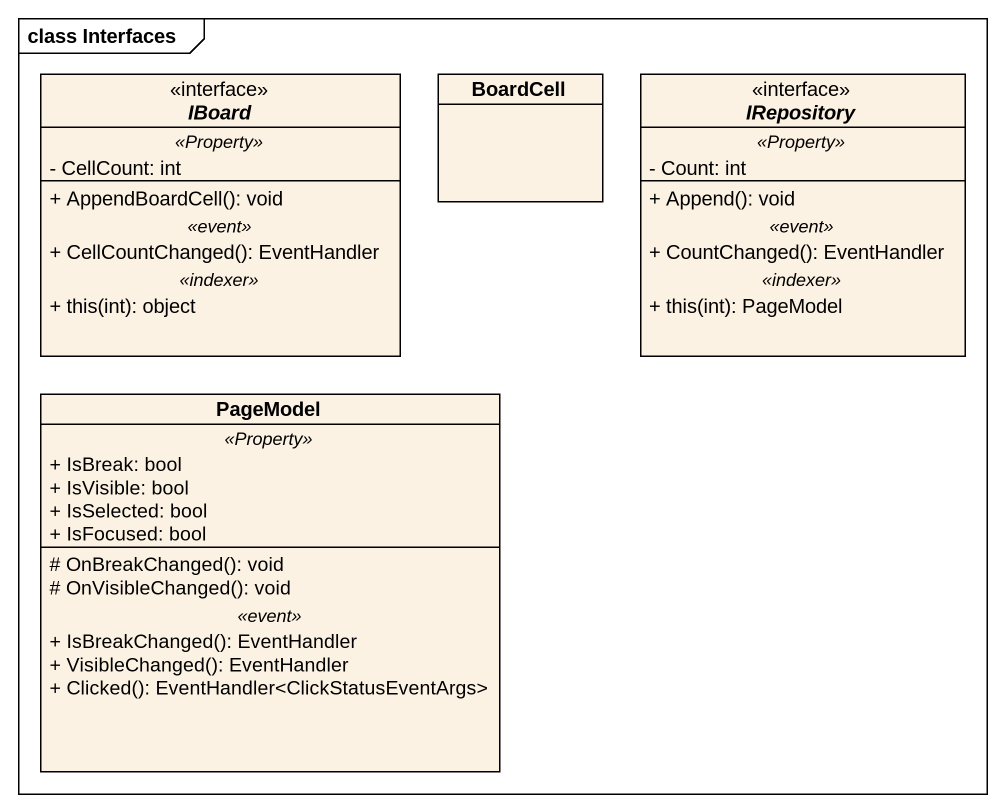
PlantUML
@startuml
mainframe class Interfaces
hide circle
hide empty members
skinparam classAttributeIconSize 0
interface IBoard <<interface>> {
  .. <<Property>> ..
  - CellCount: int
  --
  + AppendBoardCell(): void
  .. <<event>> ..
  + CellCountChanged(): EventHandler
  .. <<indexer>> ..
  + this(int): object
}
class BoardCell
interface IRepository <<interface>> {
  .. <<Property>> ..
  - Count: int
  --
  + Append(): void
  .. <<event>> ..
  + CountChanged(): EventHandler
  .. <<indexer>> ..
  + this(int): PageModel
}
class PageModel {
  .. <<Property>> ..
  + IsBreak: bool
  + IsVisible: bool
  + IsSelected: bool
  + IsFocused: bool
  --
  # OnBreakChanged(): void
  # OnVisibleChanged(): void
  .. <<event>> ..
  + IsBreakChanged(): EventHandler
  + VisibleChanged(): EventHandler
  + Clicked(): EventHandler<ClickStatusEventArgs>
}
@enduml
